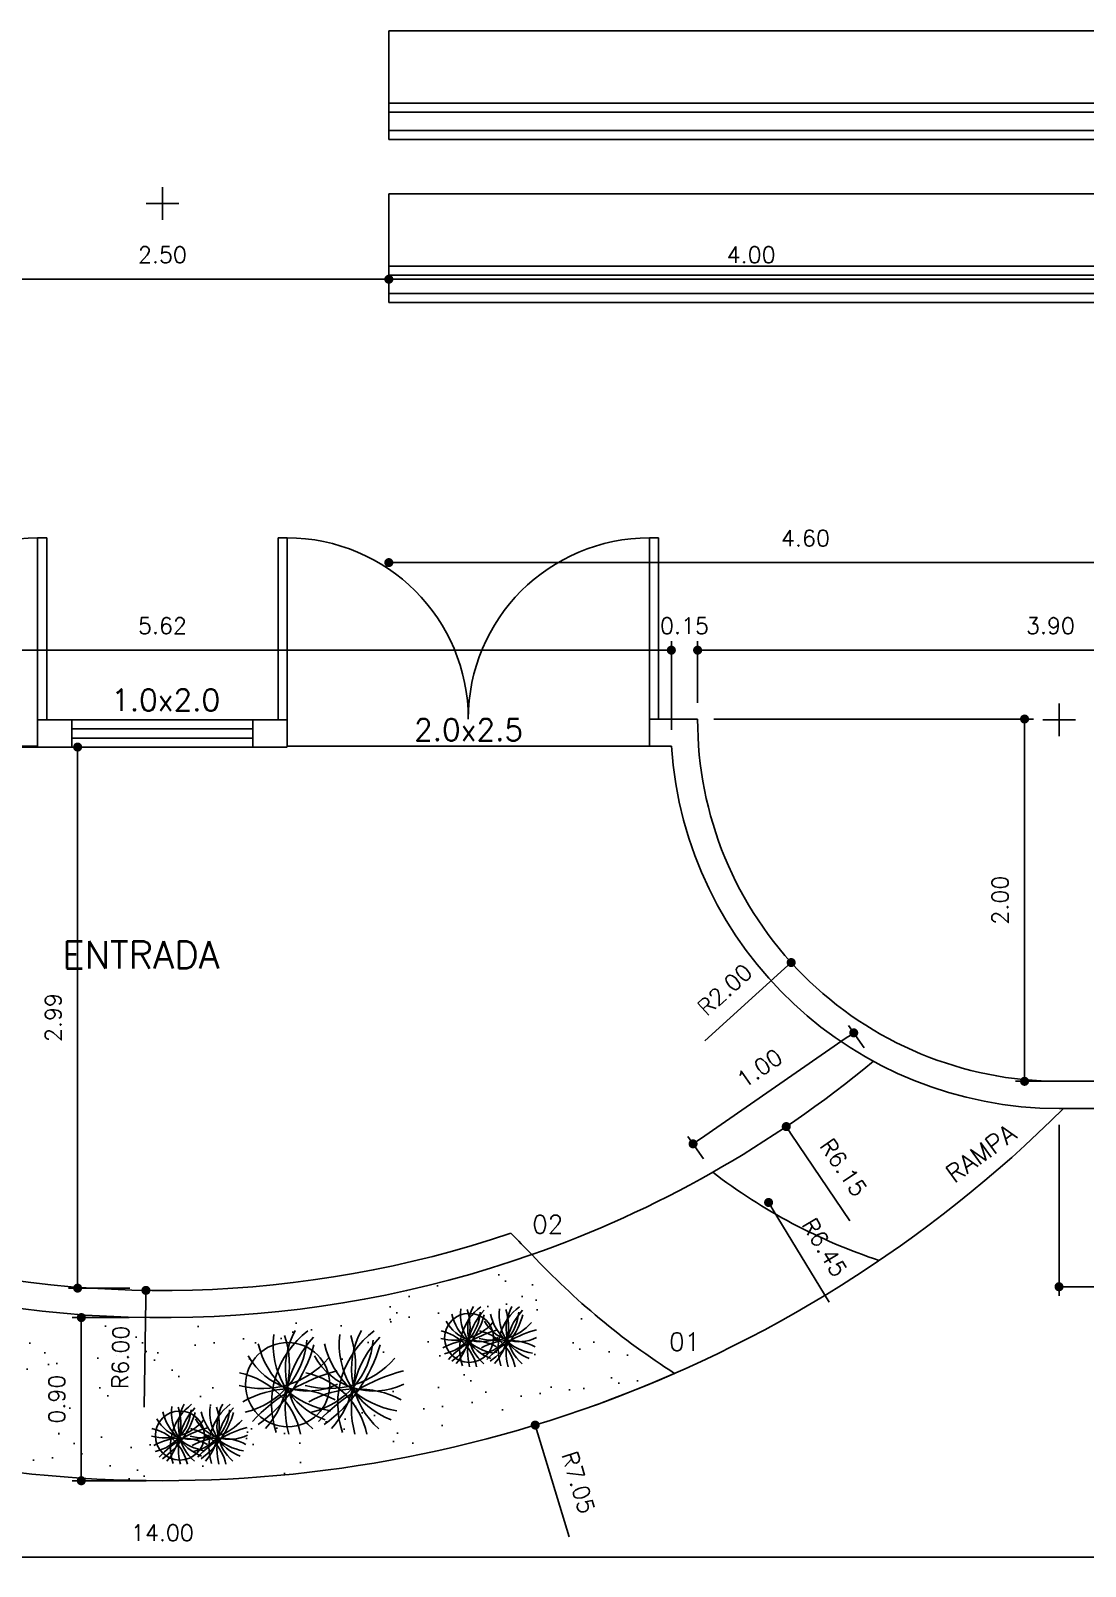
# Model space of a CAD drawing. Extents: x -230.3 to -156.5, y 53.3 to 122.6.
# Drawn here: x -167.37 to -161.54, y 76.69 to 85.17 of the extents above; entities that cross this region are included whole.
import ezdxf
from ezdxf.enums import TextEntityAlignment as Align

# ---------------------------------------------------------------- set-up
doc = ezdxf.new("R2010")
doc.units = 0
doc.header["$MEASUREMENT"] = 0
doc.layers.get('DEFPOINTS').update_dxf_attribs({"linetype": 'CONTINUOUS'})
for name, color, linetype in [('ALVENARIA', 7, 'CONTINUOUS'), ('ALVENARIA1', 44, 'CONTINUOUS'), ('COTA', 1, 'CONTINUOUS'), ('HATCH', 30, 'CONTINUOUS'), ('JAPOR', 142, 'CONTINUOUS'), ('JARDIM', 90, 'CONTINUOUS'), ('TEXTO2', 40, 'CONTINUOUS'), ('TEXTO3', 3, 'CONTINUOUS')]:
    doc.layers.add(name, color=color, linetype=linetype)
doc.styles.add('SIMPLEX', font='SIMPLEX.SHX')
doc.dimstyles.new('DIM50', dxfattribs={"dimtxt": 0.09, "dimasz": 0.05, "dimexe": 0.05, "dimexo": 0.09, "dimgap": 0.09, "dimtad": 1, "dimzin": 0, "dimdsep": 46, "dimtxsty": 'SIMPLEX', "dimblk": 'DOT', "dimcen": 0.09, "dimadec": 0, "dimazin": 0, "dimtfac": 1, "dimtix": 1, "dimtofl": 0, "dimtmove": 2, "dimatfit": 3, "dimldrblk": 'DOT', "dimfxl": 1, "dimtolj": 1, "dimtzin": 0, "dimarcsym": 0})

# ---------------------------------------------------------------- blocks, each defined once
blk = doc.blocks.new('DOT')
at = {"layer": 'ALVENARIA', "color": 0, "linetype": 'ByBlock'}
blk.add_line((-0.5, 0), (-1, 0), dxfattribs=at)
at = {"layer": 'ALVENARIA', "color": 0, "linetype": 'ByBlock', "const_width": 0.5}
blk.add_lwpolyline([(-0.25, 0, 1), (0.25, 0, 1)], format="xyb", close=True, dxfattribs=at)
blk = doc.blocks.new('*D129')
at = {"layer": 'COTA', "color": 0, "lineweight": -2}
for p, q in [((-160.7899, 82.6768), (-160.7899, 82.1805)), ((-165.3399, 82.2305), (-160.8399, 82.2305))]:
    blk.add_line(p, q, dxfattribs=at)
at = {"layer": 'DEFPOINTS', "color": 0}
for p in [(-165.3899, 82.7668), (-160.7899, 82.7668), (-160.7899, 82.2305)]:
    blk.add_point(p, dxfattribs=at)
at = {"layer": 'COTA', "color": 0, "lineweight": -2, "xscale": 0.05, "yscale": 0.05, "zscale": 0.05, "rotation": 180}
blk.add_blockref('DOT', (-165.3899, 82.2305), dxfattribs=at)
at = {"layer": 'COTA', "color": 0, "lineweight": -2, "xscale": 0.05, "yscale": 0.05, "zscale": 0.05}
blk.add_blockref('DOT', (-160.7899, 82.2305), dxfattribs=at)
at = {"layer": 'COTA', "color": 0, "insert": (-163.0899, 82.3655), "char_height": 0.09, "attachment_point": 5, "style": 'SIMPLEX'}
blk.add_mtext('\\A1;4.60', dxfattribs=at)
blk = doc.blocks.new('*D169')
at = {"layer": 'COTA', "color": 0, "lineweight": -2}
for p, q in [((-161.6899, 81.2723), (-161.6899, 81.4523)), ((-161.7799, 81.3623), (-161.5999, 81.3623)), ((-163.646, 79.5902), (-163.2056, 79.9892))]:
    blk.add_line(p, q, dxfattribs=at)
at = {"layer": 'DEFPOINTS', "color": 0}
for p in [(-161.6899, 81.3623), (-163.1686, 80.0227)]:
    blk.add_point(p, dxfattribs=at)
at = {"layer": 'COTA', "color": 0, "lineweight": -2, "xscale": 0.05, "yscale": 0.05, "zscale": 0.05, "rotation": 42.17475273488998}
blk.add_blockref('DOT', (-163.1686, 80.0227), dxfattribs=at)
at = {"layer": 'COTA', "color": 0, "insert": (-163.535, 79.8729), "char_height": 0.09, "attachment_point": 5, "rotation": 42.17475, "style": 'SIMPLEX'}
blk.add_mtext('\\A1;R2.00', dxfattribs=at)
blk = doc.blocks.new('*D171')
at = {"layer": 'COTA', "color": 0, "lineweight": -2}
for p, q in [((-166.6399, 84.1223), (-166.6399, 84.3023)), ((-166.7299, 84.2123), (-166.5499, 84.2123)), ((-166.7406, 77.5688), (-166.7316, 78.163))]:
    blk.add_line(p, q, dxfattribs=at)
at = {"layer": 'DEFPOINTS', "color": 0}
for p in [(-166.6399, 84.2123), (-166.7308, 78.213)]:
    blk.add_point(p, dxfattribs=at)
at = {"layer": 'COTA', "color": 0, "lineweight": -2, "xscale": 0.05, "yscale": 0.05, "zscale": 0.05, "rotation": 89.13215780966021}
blk.add_blockref('DOT', (-166.7308, 78.213), dxfattribs=at)
at = {"layer": 'COTA', "color": 0, "insert": (-166.8714, 77.8429), "char_height": 0.09, "attachment_point": 5, "rotation": 89.13216, "style": 'SIMPLEX'}
blk.add_mtext('\\A1;R6.00', dxfattribs=at)
blk = doc.blocks.new('*D172')
at = {"layer": 'COTA', "color": 0, "lineweight": -2}
for p, q in [((-166.6399, 84.1223), (-166.6399, 84.3023)), ((-166.7299, 84.2123), (-166.5499, 84.2123)), ((-162.8445, 78.5976), (-163.1678, 79.0757))]:
    blk.add_line(p, q, dxfattribs=at)
at = {"layer": 'DEFPOINTS', "color": 0}
for p in [(-166.6399, 84.2123), (-163.1958, 79.1172)]:
    blk.add_point(p, dxfattribs=at)
at = {"layer": 'COTA', "color": 0, "lineweight": -2, "xscale": 0.05, "yscale": 0.05, "zscale": 0.05, "rotation": 124.057798739725}
blk.add_blockref('DOT', (-163.1958, 79.1172), dxfattribs=at)
at = {"layer": 'COTA', "color": 0, "insert": (-162.8803, 78.8916), "char_height": 0.09, "attachment_point": 5, "rotation": 304.0578, "style": 'SIMPLEX'}
blk.add_mtext('\\A1;R6.15', dxfattribs=at)
blk = doc.blocks.new('*D173')
at = {"layer": 'COTA', "color": 0, "lineweight": -2}
for p, q in [((-166.6399, 84.1223), (-166.6399, 84.3023)), ((-166.7299, 84.2123), (-166.5499, 84.2123)), ((-162.959, 78.1477), (-163.2673, 78.6557))]:
    blk.add_line(p, q, dxfattribs=at)
at = {"layer": 'DEFPOINTS', "color": 0}
for p in [(-166.6399, 84.2123), (-163.2933, 78.6984)]:
    blk.add_point(p, dxfattribs=at)
at = {"layer": 'COTA', "color": 0, "lineweight": -2, "xscale": 0.05, "yscale": 0.05, "zscale": 0.05, "rotation": 121.2558725210421}
blk.add_blockref('DOT', (-163.2933, 78.6984), dxfattribs=at)
at = {"layer": 'COTA', "color": 0, "insert": (-162.9848, 78.4504), "char_height": 0.09, "attachment_point": 5, "rotation": 301.25587, "style": 'SIMPLEX'}
blk.add_mtext('\\A1;R6.45', dxfattribs=at)
blk = doc.blocks.new('*D174')
at = {"layer": 'COTA', "color": 0, "lineweight": -2}
for p, q in [((-166.6399, 84.1223), (-166.6399, 84.3023)), ((-166.7299, 84.2123), (-166.5499, 84.2123)), ((-164.3937, 76.8532), (-164.5672, 77.4216))]:
    blk.add_line(p, q, dxfattribs=at)
at = {"layer": 'DEFPOINTS', "color": 0}
for p in [(-166.6399, 84.2123), (-164.5818, 77.4694)]:
    blk.add_point(p, dxfattribs=at)
at = {"layer": 'COTA', "color": 0, "lineweight": -2, "xscale": 0.05, "yscale": 0.05, "zscale": 0.05, "rotation": 106.9738598337886}
blk.add_blockref('DOT', (-164.5818, 77.4694), dxfattribs=at)
at = {"layer": 'COTA', "color": 0, "insert": (-164.344, 77.1529), "char_height": 0.09, "attachment_point": 5, "rotation": 286.97386, "style": 'SIMPLEX'}
blk.add_mtext('\\A1;R7.05', dxfattribs=at)
blk = doc.blocks.new('*D177')
at = {"layer": 'COTA', "color": 0, "lineweight": -2}
for p, q in [((-173.6399, 79.2771), (-173.6399, 76.69)), ((-159.6399, 79.1271), (-159.6399, 76.69)), ((-173.5899, 76.74), (-159.6899, 76.74))]:
    blk.add_line(p, q, dxfattribs=at)
at = {"layer": 'DEFPOINTS', "color": 0}
for p in [(-173.6399, 79.3671), (-159.6399, 79.2171), (-159.6399, 76.74)]:
    blk.add_point(p, dxfattribs=at)
at = {"layer": 'COTA', "color": 0, "lineweight": -2, "xscale": 0.05, "yscale": 0.05, "zscale": 0.05, "rotation": 180}
blk.add_blockref('DOT', (-173.6399, 76.74), dxfattribs=at)
at = {"layer": 'COTA', "color": 0, "lineweight": -2, "xscale": 0.05, "yscale": 0.05, "zscale": 0.05}
blk.add_blockref('DOT', (-159.6399, 76.74), dxfattribs=at)
at = {"layer": 'COTA', "color": 0, "insert": (-166.6399, 76.875), "char_height": 0.09, "attachment_point": 5, "style": 'SIMPLEX'}
blk.add_mtext('\\A1;14.00', dxfattribs=at)
blk = doc.blocks.new('*D179')
at = {"layer": 'COTA', "color": 0, "lineweight": -2}
for p, q in [((-159.7899, 79.2771), (-159.7899, 78.1831)), ((-161.6899, 79.1271), (-161.6899, 78.1831)), ((-159.8399, 78.2331), (-161.6399, 78.2331))]:
    blk.add_line(p, q, dxfattribs=at)
at = {"layer": 'DEFPOINTS', "color": 0}
for p in [(-159.7899, 79.3671), (-161.6899, 79.2171), (-161.6899, 78.2331)]:
    blk.add_point(p, dxfattribs=at)
at = {"layer": 'COTA', "color": 0, "lineweight": -2, "xscale": 0.05, "yscale": 0.05, "zscale": 0.05, "rotation": 180}
blk.add_blockref('DOT', (-161.6899, 78.2331), dxfattribs=at)
at = {"layer": 'COTA', "color": 0, "lineweight": -2, "xscale": 0.05, "yscale": 0.05, "zscale": 0.05}
blk.add_blockref('DOT', (-159.7899, 78.2331), dxfattribs=at)
at = {"layer": 'COTA', "color": 0, "insert": (-160.7399, 78.3681), "char_height": 0.09, "attachment_point": 5, "style": 'SIMPLEX'}
blk.add_mtext('\\A1;1.90', dxfattribs=at)
blk = doc.blocks.new('*D183')
at = {"layer": 'COTA', "color": 0, "lineweight": -2}
for p, q in [((-169.4497, 81.3071), (-169.4497, 81.7971)), ((-169.3997, 81.7471), (-163.8802, 81.7471)), ((-163.8302, 81.3071), (-163.8302, 81.7971))]:
    blk.add_line(p, q, dxfattribs=at)
at = {"layer": 'DEFPOINTS', "color": 0}
for p in [(-163.8302, 81.7471), (-169.4497, 81.2171), (-163.8302, 81.2171)]:
    blk.add_point(p, dxfattribs=at)
at = {"layer": 'COTA', "color": 0, "lineweight": -2, "xscale": 0.05, "yscale": 0.05, "zscale": 0.05, "rotation": 180}
blk.add_blockref('DOT', (-169.4497, 81.7471), dxfattribs=at)
at = {"layer": 'COTA', "color": 0, "lineweight": -2, "xscale": 0.05, "yscale": 0.05, "zscale": 0.05}
blk.add_blockref('DOT', (-163.8302, 81.7471), dxfattribs=at)
at = {"layer": 'COTA', "color": 0, "insert": (-166.6399, 81.8821), "char_height": 0.09, "attachment_point": 5, "style": 'SIMPLEX'}
blk.add_mtext('\\A1;5.62', dxfattribs=at)
blk = doc.blocks.new('*D184')
at = {"layer": 'COTA', "color": 0, "lineweight": -2}
for p, q in [((-163.8802, 81.7471), (-163.9302, 81.7471)), ((-163.8302, 81.3071), (-163.8302, 81.7971)), ((-163.6851, 81.4571), (-163.6851, 81.7971)), ((-163.6351, 81.7471), (-163.5851, 81.7471))]:
    blk.add_line(p, q, dxfattribs=at)
at = {"layer": 'DEFPOINTS', "color": 0}
for p in [(-163.6851, 81.7471), (-163.6851, 81.3671), (-163.8302, 81.2171)]:
    blk.add_point(p, dxfattribs=at)
at = {"layer": 'COTA', "color": 0, "lineweight": -2, "xscale": 0.05, "yscale": 0.05, "zscale": 0.05}
blk.add_blockref('DOT', (-163.8302, 81.7471), dxfattribs=at)
at = {"layer": 'COTA', "color": 0, "lineweight": -2, "xscale": 0.05, "yscale": 0.05, "zscale": 0.05, "rotation": 180}
blk.add_blockref('DOT', (-163.6851, 81.7471), dxfattribs=at)
at = {"layer": 'COTA', "color": 0, "insert": (-163.7576, 81.8821), "char_height": 0.09, "attachment_point": 5, "style": 'SIMPLEX'}
blk.add_mtext('\\A1;0.15', dxfattribs=at)
blk = doc.blocks.new('*D185')
at = {"layer": 'COTA', "color": 0, "lineweight": -2}
for p, q in [((-163.6851, 81.4571), (-163.6851, 81.7971)), ((-163.6351, 81.7471), (-159.8399, 81.7471)), ((-159.7899, 81.4571), (-159.7899, 81.7971))]:
    blk.add_line(p, q, dxfattribs=at)
at = {"layer": 'DEFPOINTS', "color": 0}
for p in [(-159.7899, 81.7471), (-163.6851, 81.3671), (-159.7899, 81.3671)]:
    blk.add_point(p, dxfattribs=at)
at = {"layer": 'COTA', "color": 0, "lineweight": -2, "xscale": 0.05, "yscale": 0.05, "zscale": 0.05, "rotation": 180}
blk.add_blockref('DOT', (-163.6851, 81.7471), dxfattribs=at)
at = {"layer": 'COTA', "color": 0, "lineweight": -2, "xscale": 0.05, "yscale": 0.05, "zscale": 0.05}
blk.add_blockref('DOT', (-159.7899, 81.7471), dxfattribs=at)
at = {"layer": 'COTA', "color": 0, "insert": (-161.7375, 81.8821), "char_height": 0.09, "attachment_point": 5, "style": 'SIMPLEX'}
blk.add_mtext('\\A1;3.90', dxfattribs=at)
blk = doc.blocks.new('*D187')
at = {"layer": 'COTA', "color": 0, "lineweight": -2}
for p, q in [((-167.5499, 81.2123), (-167.058, 81.2123)), ((-167.108, 78.2755), (-167.108, 81.1623)), ((-166.8206, 78.2255), (-167.158, 78.2255))]:
    blk.add_line(p, q, dxfattribs=at)
at = {"layer": 'DEFPOINTS', "color": 0}
for p in [(-167.6399, 81.2123), (-167.108, 81.2123), (-166.7306, 78.2255)]:
    blk.add_point(p, dxfattribs=at)
at = {"layer": 'COTA', "color": 0, "lineweight": -2, "xscale": 0.05, "yscale": 0.05, "zscale": 0.05}
for p, rotation in [((-167.108, 81.2123), 90), ((-167.108, 78.2255), 270)]:
    blk.add_blockref('DOT', p, dxfattribs=dict(at, rotation=rotation))
at = {"layer": 'COTA', "color": 0, "insert": (-167.243, 79.7189), "char_height": 0.09, "attachment_point": 5, "rotation": 90, "style": 'SIMPLEX'}
blk.add_mtext('\\A1;2.99', dxfattribs=at)
blk = doc.blocks.new('*D188')
at = {"layer": 'COTA', "color": 0, "lineweight": -2}
for p, q in [((-166.8231, 78.063), (-167.1377, 78.063)), ((-167.0877, 77.2123), (-167.0877, 78.013)), ((-166.7299, 77.1623), (-167.1377, 77.1623))]:
    blk.add_line(p, q, dxfattribs=at)
at = {"layer": 'DEFPOINTS', "color": 0}
for p in [(-167.0877, 78.063), (-166.7331, 78.063), (-166.6399, 77.1623)]:
    blk.add_point(p, dxfattribs=at)
at = {"layer": 'COTA', "color": 0, "lineweight": -2, "xscale": 0.05, "yscale": 0.05, "zscale": 0.05}
for p, rotation in [((-167.0877, 78.063), 90), ((-167.0877, 77.1623), 270)]:
    blk.add_blockref('DOT', p, dxfattribs=dict(at, rotation=rotation))
at = {"layer": 'COTA', "color": 0, "insert": (-167.2227, 77.6126), "char_height": 0.09, "attachment_point": 5, "rotation": 90, "style": 'SIMPLEX'}
blk.add_mtext('\\A1;0.90', dxfattribs=at)
blk = doc.blocks.new('*D195')
at = {"layer": 'COTA', "color": 0, "lineweight": -2}
for p, q in [((-167.8899, 83.7768), (-167.8899, 83.7448)), ((-167.8399, 83.7948), (-165.4399, 83.7948)), ((-165.3899, 83.7768), (-165.3899, 83.7448))]:
    blk.add_line(p, q, dxfattribs=at)
at = {"layer": 'DEFPOINTS', "color": 0}
for p in [(-167.8899, 83.8668), (-165.3899, 83.8668), (-165.3899, 83.7948)]:
    blk.add_point(p, dxfattribs=at)
at = {"layer": 'COTA', "color": 0, "lineweight": -2, "xscale": 0.05, "yscale": 0.05, "zscale": 0.05, "rotation": 180}
blk.add_blockref('DOT', (-167.8899, 83.7948), dxfattribs=at)
at = {"layer": 'COTA', "color": 0, "lineweight": -2, "xscale": 0.05, "yscale": 0.05, "zscale": 0.05}
blk.add_blockref('DOT', (-165.3899, 83.7948), dxfattribs=at)
at = {"layer": 'COTA', "color": 0, "insert": (-166.6399, 83.9298), "char_height": 0.09, "attachment_point": 5, "style": 'SIMPLEX'}
blk.add_mtext('\\A1;2.50', dxfattribs=at)
blk = doc.blocks.new('*D196')
at = {"layer": 'COTA', "color": 0, "lineweight": -2}
for p, q in [((-165.3899, 83.7768), (-165.3899, 83.7448)), ((-165.3399, 83.7948), (-161.4399, 83.7948)), ((-161.3899, 83.7768), (-161.3899, 83.7448))]:
    blk.add_line(p, q, dxfattribs=at)
at = {"layer": 'DEFPOINTS', "color": 0}
for p in [(-165.3899, 83.8668), (-161.3899, 83.8668), (-161.3899, 83.7948)]:
    blk.add_point(p, dxfattribs=at)
at = {"layer": 'COTA', "color": 0, "lineweight": -2, "xscale": 0.05, "yscale": 0.05, "zscale": 0.05, "rotation": 180}
blk.add_blockref('DOT', (-165.3899, 83.7948), dxfattribs=at)
at = {"layer": 'COTA', "color": 0, "lineweight": -2, "xscale": 0.05, "yscale": 0.05, "zscale": 0.05}
blk.add_blockref('DOT', (-161.3899, 83.7948), dxfattribs=at)
at = {"layer": 'COTA', "color": 0, "insert": (-163.3899, 83.9298), "char_height": 0.09, "attachment_point": 5, "style": 'SIMPLEX'}
blk.add_mtext('\\A1;4.00', dxfattribs=at)
blk = doc.blocks.new('*D199')
at = {"layer": 'COTA', "color": 0, "lineweight": -2}
for p, q in [((-163.5951, 81.3671), (-161.8302, 81.3671)), ((-161.8802, 79.4171), (-161.8802, 81.3171)), ((-161.5799, 79.3671), (-161.9302, 79.3671))]:
    blk.add_line(p, q, dxfattribs=at)
at = {"layer": 'DEFPOINTS', "color": 0}
for p in [(-163.6851, 81.3671), (-161.8802, 81.3671), (-161.4899, 79.3671)]:
    blk.add_point(p, dxfattribs=at)
at = {"layer": 'COTA', "color": 0, "lineweight": -2, "xscale": 0.05, "yscale": 0.05, "zscale": 0.05}
for p, rotation in [((-161.8802, 81.3671), 90), ((-161.8802, 79.3671), 270)]:
    blk.add_blockref('DOT', p, dxfattribs=dict(at, rotation=rotation))
at = {"layer": 'COTA', "color": 0, "insert": (-162.0152, 80.3671), "char_height": 0.09, "attachment_point": 5, "rotation": 90, "style": 'SIMPLEX'}
blk.add_mtext('\\A1;2.00', dxfattribs=at)
blk = doc.blocks.new('*D200')
at = {"layer": 'COTA', "color": 0, "lineweight": -2}
for p, q in [((-163.6692, 79.0504), (-162.8643, 79.6063)), ((-162.7659, 79.5518), (-162.8516, 79.6759)), ((-163.6531, 78.9391), (-163.7388, 79.0631))]:
    blk.add_line(p, q, dxfattribs=at)
at = {"layer": 'DEFPOINTS', "color": 0}
for p in [(-162.8232, 79.6347), (-162.7148, 79.4778), (-163.602, 78.865)]:
    blk.add_point(p, dxfattribs=at)
at = {"layer": 'COTA', "color": 0, "lineweight": -2, "xscale": 0.05, "yscale": 0.05, "zscale": 0.05}
for p, rotation in [((-162.8232, 79.6347), 34.63150701794966), ((-163.7104, 79.022), 214.6315070179497)]:
    blk.add_blockref('DOT', p, dxfattribs=dict(at, rotation=rotation))
at = {"layer": 'COTA', "color": 0, "insert": (-163.3435, 79.4394), "char_height": 0.09, "attachment_point": 5, "rotation": 34.63151, "style": 'SIMPLEX'}
blk.add_mtext('\\A1;1.00', dxfattribs=at)

msp = doc.modelspace()

# ---------------------------------------------------------------- hatches: boundary and pattern name
at = {"layer": 'JARDIM'}
h = msp.add_hatch(dxfattribs=at)
h.set_pattern_fill('AR-SAND', color=256, scale=0.2, style=0)
h.set_pattern_definition([(37.5, (28.5661, -12.92603), (-0.01259867, 0.38536475), [0, -0.304, 0, -0.34, 0, -0.325]), (7.5, (28.5661, -12.92603), (0.3539553, 0.5644292), [0, -0.164, 0, -0.274, 0, -0.105]), (327.5, (28.3201, -12.92603), (0.62282837, 0.0011318), [0, -0.1, 0, -0.36, 0, -0.47]), (317.5, (28.3201, -12.92603), (0.6012253, 0.1755351), [0, -0.05, 0, -0.236, 0, -0.27])])
h.paths.add_polyline_path([(-163.812, 77.7543, -0.062084), (-164.6001, 78.4104, -0.013639), (-164.9195, 78.3078, -0.142725), (-168.3604, 78.3078, -0.013639), (-168.6798, 78.4104, -0.062084), (-169.4679, 77.7543, 0.209352)])
h.paths.add_polyline_path([(-166.4857, 77.534, -0.002161), (-166.484, 77.5363, -0.002823), (-166.4844, 77.5334, -0.146758), (-166.4272, 77.4808, 0.021245), (-166.411, 77.4983, 0.069163), (-166.3713, 77.4313, -0.076944), (-166.3336, 77.5124, -0.014578), (-166.3303, 77.5269, -0.095675), (-166.3321, 77.4108, 0.001619), (-166.3304, 77.4113, -0.106848), (-166.2714, 77.5363, -0.133367), (-166.325, 77.413, 0.026735), (-166.297, 77.4239, -0.016426), (-166.314, 77.3977, -0.046329), (-166.2575, 77.391, -0.066861), (-166.315, 77.3962, -0.019552), (-166.3376, 77.3666, 0.006687), (-166.3382, 77.3579, 0.005097), (-166.3415, 77.3619, -0.00795), (-166.3515, 77.3505, -0.045961), (-166.3787, 77.3013, -0.042346), (-166.3828, 77.3506, 0.031568), (-166.4352, 77.3029, -0.01891), (-166.4528, 77.3114, -0.6501), (-166.6788, 77.4117, -0.550393)], flags=16)
h.paths.add_polyline_path([(-166.5462, 77.5124, -0.014578), (-166.5429, 77.5269, -0.097754), (-166.5453, 77.4083, 0.007837), (-166.5434, 77.4005, 0.011576), (-166.5338, 77.3978, -0.052184), (-166.4701, 77.391, -0.066861), (-166.5276, 77.3962, -0.030703), (-166.5641, 77.3505, -0.045961), (-166.5913, 77.3013, -0.191317)], flags=0)
h.paths.add_polyline_path([(-167.5576, 77.6006, -0.066861), (-167.6588, 77.6098, -0.019552), (-167.6985, 77.5576, 0.006687), (-167.6997, 77.5423, 0.005097), (-167.7054, 77.5494, -0.00795), (-167.7229, 77.5293, -0.045961), (-167.7708, 77.4428, -0.042346), (-167.778, 77.5295, 0.031568), (-167.8703, 77.4456, -0.01891), (-167.9012, 77.4604, -0.6501), (-168.2988, 77.637, -0.550393), (-167.9591, 77.8521, -0.002161), (-167.9561, 77.8561, -0.002823), (-167.9568, 77.8511, -0.146758), (-167.8562, 77.7585, 0.021245), (-167.8277, 77.7894, 0.069163), (-167.7578, 77.6714, -0.076944), (-167.6916, 77.8141, -0.014578), (-167.6857, 77.8397, -0.095675), (-167.689, 77.6353, 0.001619), (-167.6859, 77.6362, -0.106848), (-167.5821, 77.8561, -0.133367), (-167.6763, 77.6393, 0.026735), (-167.6271, 77.6585, -0.016426), (-167.657, 77.6123, -0.046329)], flags=16)
h.paths.add_polyline_path([(-166.1804, 77.6929, -0.550393), (-165.8487, 77.903, -0.002161), (-165.8457, 77.9068, -0.002823), (-165.8465, 77.9019, -0.146758), (-165.7482, 77.8115, 0.021245), (-165.7203, 77.8417, 0.069163), (-165.6522, 77.7265, -0.076944), (-165.5875, 77.8659, -0.014578), (-165.5817, 77.8908, -0.095675), (-165.5849, 77.6912, 0.001619), (-165.5819, 77.6922, -0.106848), (-165.4806, 77.9068, -0.133367), (-165.5726, 77.6951, 0.026735), (-165.5245, 77.7139, -0.016426), (-165.5538, 77.6688, -0.046329), (-165.4567, 77.6574, -0.066861), (-165.5555, 77.6663, -0.019552), (-165.5942, 77.6154, 0.006687), (-165.5954, 77.6004, 0.005097), (-165.601, 77.6074, -0.00795), (-165.6181, 77.5878, -0.045961), (-165.6648, 77.5033, -0.042346), (-165.6719, 77.5879, 0.031568), (-165.762, 77.506, -0.01891), (-165.7922, 77.5205, -0.6501)], flags=16)
h.paths.add_polyline_path([(-165.9526, 77.8659, -0.014578), (-165.9469, 77.8908, -0.097754), (-165.951, 77.687, 0.007837), (-165.9479, 77.6736, 0.011576), (-165.9313, 77.6689, -0.052184), (-165.8218, 77.6574, -0.066861), (-165.9206, 77.6663, -0.030703), (-165.9833, 77.5878, -0.045961), (-166.03, 77.5033, -0.191317)], flags=0)
h.paths.add_polyline_path([(-168.0328, 77.6098, -0.030703), (-168.0969, 77.5293, -0.045961), (-168.1448, 77.4428, -0.191317), (-168.0655, 77.8141, -0.014578), (-168.0597, 77.8397, -0.097754), (-168.0639, 77.631, 0.007837), (-168.0607, 77.6172, 0.011576), (-168.0437, 77.6124, -0.052184), (-167.9316, 77.6006, -0.066861)], flags=16)
h.paths.add_polyline_path([(-168.3718, 78.0378, -0.066861), (-168.4294, 78.043, -0.019552), (-168.4519, 78.0134, 0.006687), (-168.4526, 78.0046, 0.005097), (-168.4558, 78.0087, -0.00795), (-168.4658, 77.9973, -0.045961), (-168.493, 77.9481, -0.042346), (-168.4971, 77.9974, 0.031568), (-168.5496, 77.9497, -0.01891), (-168.5672, 77.9581, -0.6501), (-168.7932, 78.0585, -0.550393), (-168.6001, 78.1808, -0.002161), (-168.5984, 78.1831, -0.002823), (-168.5988, 78.1802, -0.146758), (-168.5416, 78.1276, 0.021245), (-168.5254, 78.1451, 0.069163), (-168.4857, 78.0781, -0.076944), (-168.448, 78.1592, -0.014578), (-168.4447, 78.1737, -0.095675), (-168.4465, 78.0575, 0.001619), (-168.4448, 78.0581, -0.106848), (-168.3858, 78.1831, -0.133367), (-168.4393, 78.0598, 0.026735), (-168.4113, 78.0707, -0.016426), (-168.4284, 78.0444, -0.046329)], flags=16)
h.paths.add_polyline_path([(-168.5844, 78.0378, -0.066861), (-168.642, 78.043, -0.030703), (-168.6784, 77.9973, -0.045961), (-168.7056, 77.9481, -0.191317), (-168.6606, 78.1592, -0.014578), (-168.6573, 78.1737, -0.097754), (-168.6596, 78.0551, 0.007837), (-168.6578, 78.0473, 0.011576), (-168.6482, 78.0445, -0.052184)], flags=0)
h.paths.add_polyline_path([(-164.8891, 78.073, -0.002161), (-164.8874, 78.0753, -0.002823), (-164.8879, 78.0724, -0.146758), (-164.8306, 78.0198, 0.021245), (-164.8144, 78.0373, 0.069163), (-164.7747, 77.9703, -0.076944), (-164.7371, 78.0514, -0.014578), (-164.7337, 78.0659, -0.095675), (-164.7356, 77.9497, 0.001619), (-164.7338, 77.9503, -0.106848), (-164.6748, 78.0753, -0.133367), (-164.7284, 77.952, 0.026735), (-164.7004, 77.9629, -0.016426), (-164.7174, 77.9366, -0.046329), (-164.6609, 77.93, -0.066861), (-164.7184, 77.9352, -0.019552), (-164.741, 77.9056, 0.006687), (-164.7417, 77.8969, 0.005097), (-164.7449, 77.9009, -0.00795), (-164.7549, 77.8895, -0.045961), (-164.7821, 77.8403, -0.042346), (-164.7862, 77.8896, 0.031568), (-164.8387, 77.8419, -0.01891), (-164.8563, 77.8503, -0.6501), (-165.0823, 77.9507, -0.550393)], flags=16)
h.paths.add_polyline_path([(-164.9497, 78.0514, -0.014578), (-164.9463, 78.0659, -0.097754), (-164.9487, 77.9473, 0.007837), (-164.9469, 77.9395, 0.011576), (-164.9372, 77.9367, -0.052184), (-164.8735, 77.93, -0.066861), (-164.931, 77.9352, -0.030703), (-164.9675, 77.8895, -0.045961), (-164.9947, 77.8403, -0.191317)], flags=0)
h.paths.add_polyline_path([(-166.942, 77.6393), (-166.9358, 78.0486), (-166.8008, 78.0465), (-166.807, 77.6373)], flags=24)

# ---------------------------------------------------------------- linework, layer by layer
at = {"layer": 'ALVENARIA'}
for p, q in [((-167.3286, 81.2171), (-167.3286, 81.3671)), ((-167.3286, 81.3623), (-167.1399, 81.3623)), ((-167.1399, 81.2123), (-167.1399, 81.3623)), ((-167.1399, 81.3623), (-167.1399, 81.2123)), ((-166.1399, 81.2171), (-166.1399, 81.3671)), ((-165.9513, 81.3623), (-166.1399, 81.3623)), ((-166.1399, 81.3623), (-166.1399, 81.2123)), ((-165.9513, 81.2171), (-165.9513, 81.3671)), ((-163.9513, 81.2171), (-163.9513, 81.3671)), ((-163.9513, 81.3671), (-163.6851, 81.3671)), ((-167.1399, 81.2123), (-167.3286, 81.2123)), ((-165.9513, 81.2123), (-166.1399, 81.2123)), ((-163.9513, 81.2171), (-163.8302, 81.2171)), ((-161.6899, 79.3671), (-161.4899, 79.3671)), ((-161.6899, 79.2171), (-161.4899, 79.2171))]:
    msp.add_line(p, q, dxfattribs=at)
for centre, radius, start, end in [((-161.6899, 81.3623), 1.9952, 179.8612, 270), ((-161.6899, 81.3623), 2.1452, 183.88026, 270), ((-166.6399, 84.2123), 6, 254.45785, 288.70454), ((-161.6899, 81.3623), 4.1452, 223.11563, 225.40762), ((-166.6399, 84.2123), 6.15, 253.75465, 289.37097)]:
    msp.add_arc(centre, radius, start, end, dxfattribs=at)
at = {"layer": 'ALVENARIA1'}
for p, q in [((-169.3286, 81.2171), (-167.3286, 81.2171)), ((-165.9513, 81.2171), (-163.9513, 81.2171))]:
    msp.add_line(p, q, dxfattribs=at)
for centre, radius, start, end in [((-166.6399, 84.2123), 6.15, 289.37097, 309.66039), ((-166.6399, 84.2123), 7.05, 289.37097, 314.88421), ((-161.6899, 81.3623), 3.1452, 232.56068, 251.60474), ((-161.5742, 81.2435), 4.1452, 223.11563, 237.3261), ((-166.6399, 84.2123), 7.05, 246.35152, 293.64848)]:
    msp.add_arc(centre, radius, start, end, dxfattribs=at)
at = {"layer": 'HATCH'}
for p, q in [((-165.3899, 85.1668), (-161.3899, 85.1668)), ((-165.3899, 84.7168), (-165.3899, 85.1668)), ((-161.3899, 84.7668), (-165.3899, 84.7668)), ((-161.3899, 84.7168), (-165.3899, 84.7168)), ((-165.3899, 84.6168), (-165.3899, 84.7168)), ((-161.3899, 84.6168), (-165.3899, 84.6168)), ((-165.3899, 84.6168), (-165.3899, 84.5668)), ((-161.3899, 84.5668), (-165.3899, 84.5668)), ((-165.3899, 84.2668), (-161.3899, 84.2668)), ((-165.3899, 83.8168), (-165.3899, 84.2668)), ((-161.3899, 83.8668), (-165.3899, 83.8668)), ((-161.3899, 83.8168), (-165.3899, 83.8168)), ((-165.3899, 83.7168), (-165.3899, 83.8168)), ((-161.3899, 83.7168), (-165.3899, 83.7168)), ((-165.3899, 83.7168), (-165.3899, 83.6668)), ((-161.3899, 83.6668), (-165.3899, 83.6668))]:
    msp.add_line(p, q, dxfattribs=at)
at = {"layer": 'JAPOR'}
for p, q in [((-167.3286, 81.3671), (-167.3286, 82.3671)), ((-167.2786, 82.3671), (-167.3286, 82.3671)), ((-167.2786, 81.3671), (-167.2786, 82.3671)), ((-166.0013, 82.3671), (-165.9513, 82.3671)), ((-166.0013, 81.3671), (-166.0013, 82.3671)), ((-165.9513, 81.3671), (-165.9513, 82.3671)), ((-163.9013, 82.3671), (-163.9513, 82.3671)), ((-163.9513, 81.3671), (-163.9513, 82.3671)), ((-163.9013, 81.3671), (-163.9013, 82.3671)), ((-166.1399, 81.3623), (-167.1399, 81.3623)), ((-166.1399, 81.3123), (-167.1399, 81.3123)), ((-166.1399, 81.2623), (-167.1399, 81.2623)), ((-166.1399, 81.2123), (-167.1399, 81.2123))]:
    msp.add_line(p, q, dxfattribs=at)
for centre, start, end in [((-167.3286, 81.3671), 90, 180), ((-165.9513, 81.3671), 0, 90), ((-163.9513, 81.3671), 90, 180)]:
    msp.add_arc(centre, 1, start, end, dxfattribs=at)
at = {"layer": 'JARDIM'}
for centre, radius in [((-164.947, 77.9507), 0.1353), ((-165.948, 77.6929), 0.2324), ((-166.5435, 77.4117), 0.1353)]:
    msp.add_circle(centre, radius, dxfattribs=at)
for centre, radius, start, end in [((-165.1412, 78.1123), 0.2564, 283.02685, 355.76646), ((-165.3213, 78.209), 0.4768, 305.8105, 344.11538), ((-164.766, 78.1466), 0.283, 193.18459, 261.31204), ((-165.248, 78.0126), 0.3064, 318.42659, 18.16766), ((-164.7064, 77.8891), 0.2924, 126.89103, 198.34312), ((-164.7361, 78.0785), 0.2578, 172.60988, 249.35311), ((-164.6278, 77.8763), 0.3271, 136.13107, 194.94773), ((-164.6991, 78.0016), 0.2554, 151.1844, 229.13352), ((-164.9286, 78.1123), 0.2564, 283.02685, 355.76646), ((-165.1088, 78.209), 0.4768, 305.8105, 344.11538), ((-164.5534, 78.1466), 0.283, 193.18459, 261.31204), ((-165.0355, 78.0126), 0.3064, 318.42659, 18.16766), ((-164.4938, 77.8891), 0.2924, 126.89103, 198.34312), ((-164.5235, 78.0785), 0.2578, 172.60988, 249.35311), ((-164.4152, 77.8763), 0.3271, 136.13107, 194.94773), ((-164.4865, 78.0016), 0.2554, 151.1844, 229.13352), ((-165.5349, 77.5872), 0.5022, 126.89103, 198.34312), ((-165.5223, 77.7803), 0.4387, 151.1844, 229.13352), ((-165.1697, 77.5872), 0.5022, 126.89103, 198.34312), ((-165.1572, 77.7803), 0.4387, 151.1844, 229.13352), ((-165.0291, 78.2192), 0.2814, 254.6842, 319.32788), ((-165.1545, 77.74), 0.2544, 11.77832, 78.00779), ((-164.8829, 78.1467), 0.2169, 208.36338, 296.25904), ((-164.648, 77.4508), 0.5618, 104.40696, 137.26957), ((-164.8165, 78.2192), 0.2814, 254.6842, 319.32788), ((-164.9419, 77.74), 0.2544, 11.77832, 78.00779), ((-164.6703, 78.1467), 0.2169, 208.36338, 296.25904), ((-164.4354, 77.4508), 0.5618, 104.40696, 137.26957), ((-166.2815, 77.9704), 0.4404, 283.02685, 355.76646), ((-166.591, 78.1366), 0.8189, 305.8105, 344.11538), ((-165.6371, 78.0293), 0.4861, 193.18459, 261.31204), ((-166.4651, 77.7993), 0.5263, 318.42659, 18.16766), ((-165.5858, 77.9124), 0.4429, 172.60988, 249.35311), ((-165.3998, 77.565), 0.5618, 136.13107, 194.94773), ((-165.9164, 77.9704), 0.4404, 283.02685, 355.76646), ((-166.2259, 78.1366), 0.8189, 305.8105, 344.11538), ((-165.2719, 78.0293), 0.4861, 193.18459, 261.31204), ((-166.1, 77.7993), 0.5263, 318.42659, 18.16766), ((-165.2207, 77.9124), 0.4429, 172.60988, 249.35311), ((-165.0347, 77.565), 0.5618, 136.13107, 194.94773), ((-164.9374, 77.6289), 0.3078, 62.38441, 119.97284), ((-164.7248, 77.6289), 0.3078, 62.38441, 119.97284), ((-166.0891, 78.1541), 0.4833, 254.6842, 319.32788), ((-165.8379, 78.0296), 0.3726, 208.36338, 296.25904), ((-165.7239, 78.1541), 0.4833, 254.6842, 319.32788), ((-165.4728, 78.0296), 0.3726, 208.36338, 296.25904), ((-166.3045, 77.3309), 0.4369, 11.77832, 78.00779), ((-165.4345, 76.8342), 0.965, 104.40696, 137.26957), ((-165.9393, 77.3309), 0.4369, 11.77832, 78.00779), ((-165.0693, 76.8342), 0.965, 104.40696, 137.26957), ((-165.9316, 77.1402), 0.5287, 62.38441, 119.97284), ((-165.5665, 77.1402), 0.5287, 62.38441, 119.97284), ((-166.8446, 77.4737), 0.3064, 318.42659, 18.16766), ((-166.303, 77.3502), 0.2924, 126.89103, 198.34312), ((-166.3327, 77.5395), 0.2578, 172.60988, 249.35311), ((-166.2244, 77.3373), 0.3271, 136.13107, 194.94773), ((-166.2957, 77.4626), 0.2554, 151.1844, 229.13352), ((-166.632, 77.4737), 0.3064, 318.42659, 18.16766), ((-166.0904, 77.3502), 0.2924, 126.89103, 198.34312), ((-166.1201, 77.5395), 0.2578, 172.60988, 249.35311), ((-166.0118, 77.3373), 0.3271, 136.13107, 194.94773), ((-166.0831, 77.4626), 0.2554, 151.1844, 229.13352), ((-166.6257, 77.6802), 0.2814, 254.6842, 319.32788), ((-166.7377, 77.5733), 0.2564, 283.02685, 355.76646), ((-166.4794, 77.6078), 0.2169, 208.36338, 296.25904), ((-166.9179, 77.6701), 0.4768, 305.8105, 344.11538), ((-166.3625, 77.6076), 0.283, 193.18459, 261.31204), ((-166.4131, 77.6802), 0.2814, 254.6842, 319.32788), ((-166.5251, 77.5733), 0.2564, 283.02685, 355.76646), ((-166.2669, 77.6078), 0.2169, 208.36338, 296.25904), ((-166.7053, 77.6701), 0.4768, 305.8105, 344.11538), ((-166.1499, 77.6076), 0.283, 193.18459, 261.31204), ((-166.7511, 77.201), 0.2544, 11.77832, 78.00779), ((-166.534, 77.09), 0.3078, 62.38441, 119.97284), ((-166.2446, 76.9118), 0.5618, 104.40696, 137.26957), ((-166.5385, 77.201), 0.2544, 11.77832, 78.00779), ((-166.3214, 77.09), 0.3078, 62.38441, 119.97284), ((-166.032, 76.9118), 0.5618, 104.40696, 137.26957)]:
    msp.add_arc(centre, radius, start, end, dxfattribs=at)

# ---------------------------------------------------------------- texts
at = {"layer": 'TEXTO2', "style": 'SIMPLEX'}
for s, p in [('1.0x2.0', (-166.6219, 81.4126)), ('2.0x2.5', (-164.9496, 81.2476))]:
    msp.add_text(s, height=0.12, dxfattribs=at).set_placement(p, align=Align.CENTER)
msp.add_text('RAMPA', height=0.1, rotation=36, dxfattribs=at).set_placement((-162.2688, 78.8007))
for s, p in [('02', (-164.5982, 78.5278)), ('01', (-163.8424, 77.8796))]:
    msp.add_text(s, height=0.1, dxfattribs=at).set_placement(p)
at = {"layer": 'TEXTO3', "style": 'SIMPLEX'}
msp.add_text('ENTRADA', height=0.15, dxfattribs=at).set_placement((-166.7588, 79.9908), align=Align.CENTER)

# ---------------------------------------------------------------- dimensions: what is measured, and where the dimension line sits
at = {"layer": 'COTA'}
for center, mpoint, picture, middle in [((-166.6399, 84.2123), (-166.7308, 78.213), '*D171', (-166.8714, 77.8429)), ((-166.6399, 84.2123), (-163.1958, 79.1172), '*D172', (-162.8803, 78.8916)), ((-166.6399, 84.2123), (-163.2933, 78.6984), '*D173', (-162.9848, 78.4504)), ((-166.6399, 84.2123), (-164.5818, 77.4694), '*D174', (-164.344, 77.1529)), ((-161.6899, 81.3623), (-163.1686, 80.0227), '*D169', (-163.535, 79.8729))]:
    dim = msp.add_radius_dim(center=center, mpoint=mpoint, dimstyle='DIM50', dxfattribs=at)
    dim.commit()
    dim.dimension.update_dxf_attribs({"geometry": picture, "text_midpoint": middle})
for base, p1, p2, picture, middle in [((-165.3899, 83.7948), (-167.8899, 83.8668), (-165.3899, 83.8668), '*D195', (-166.6399, 83.9298)), ((-161.3899, 83.7948), (-165.3899, 83.8668), (-161.3899, 83.8668), '*D196', (-163.3899, 83.9298)), ((-163.8302, 81.7471), (-169.4497, 81.2171), (-163.8302, 81.2171), '*D183', (-166.6399, 81.8821)), ((-163.6851, 81.7471), (-163.8302, 81.2171), (-163.6851, 81.3671), '*D184', (-163.7576, 81.8821)), ((-159.7899, 81.7471), (-163.6851, 81.3671), (-159.7899, 81.3671), '*D185', (-161.7375, 81.8821)), ((-159.6399, 76.74), (-173.6399, 79.3671), (-159.6399, 79.2171), '*D177', (-166.6399, 76.875)), ((-161.6899, 78.2331), (-159.7899, 79.3671), (-161.6899, 79.2171), '*D179', (-160.7399, 78.3681))]:
    dim = msp.add_linear_dim(base=base, p1=p1, p2=p2, dimstyle='DIM50', dxfattribs=at)
    dim.commit()
    dim.dimension.update_dxf_attribs({"geometry": picture, "text_midpoint": middle})
dim = msp.add_linear_dim(base=(-160.7899, 82.2305), p1=(-165.3899, 82.7668), p2=(-160.7899, 82.7668), dimstyle='DIM50', override={"dimse1": 1}, dxfattribs=at)
dim.commit()
dim.dimension.update_dxf_attribs({"geometry": '*D129', "text_midpoint": (-163.0899, 82.3655)})
for base, p1, p2, picture, middle in [((-161.8802, 81.3671), (-161.4899, 79.3671), (-163.6851, 81.3671), '*D199', (-162.0152, 80.3671)), ((-167.108, 81.2123), (-166.7306, 78.2255), (-167.6399, 81.2123), '*D187', (-167.243, 79.7189)), ((-167.0877, 78.063), (-166.6399, 77.1623), (-166.7331, 78.063), '*D188', (-167.2227, 77.6126))]:
    dim = msp.add_linear_dim(base=base, p1=p1, p2=p2, angle=90, dimstyle='DIM50', dxfattribs=at)
    dim.commit()
    dim.dimension.update_dxf_attribs({"geometry": picture, "text_midpoint": middle})
dim = msp.add_aligned_dim(p1=(-163.602, 78.865), p2=(-162.7148, 79.4778), distance=0.1908, text='1.00', dimstyle='DIM50', dxfattribs=at)
dim.commit()
dim.dimension.update_dxf_attribs({"geometry": '*D200', "text_midpoint": (-163.3435, 79.4394)})

doc.saveas('drawing.dxf')
